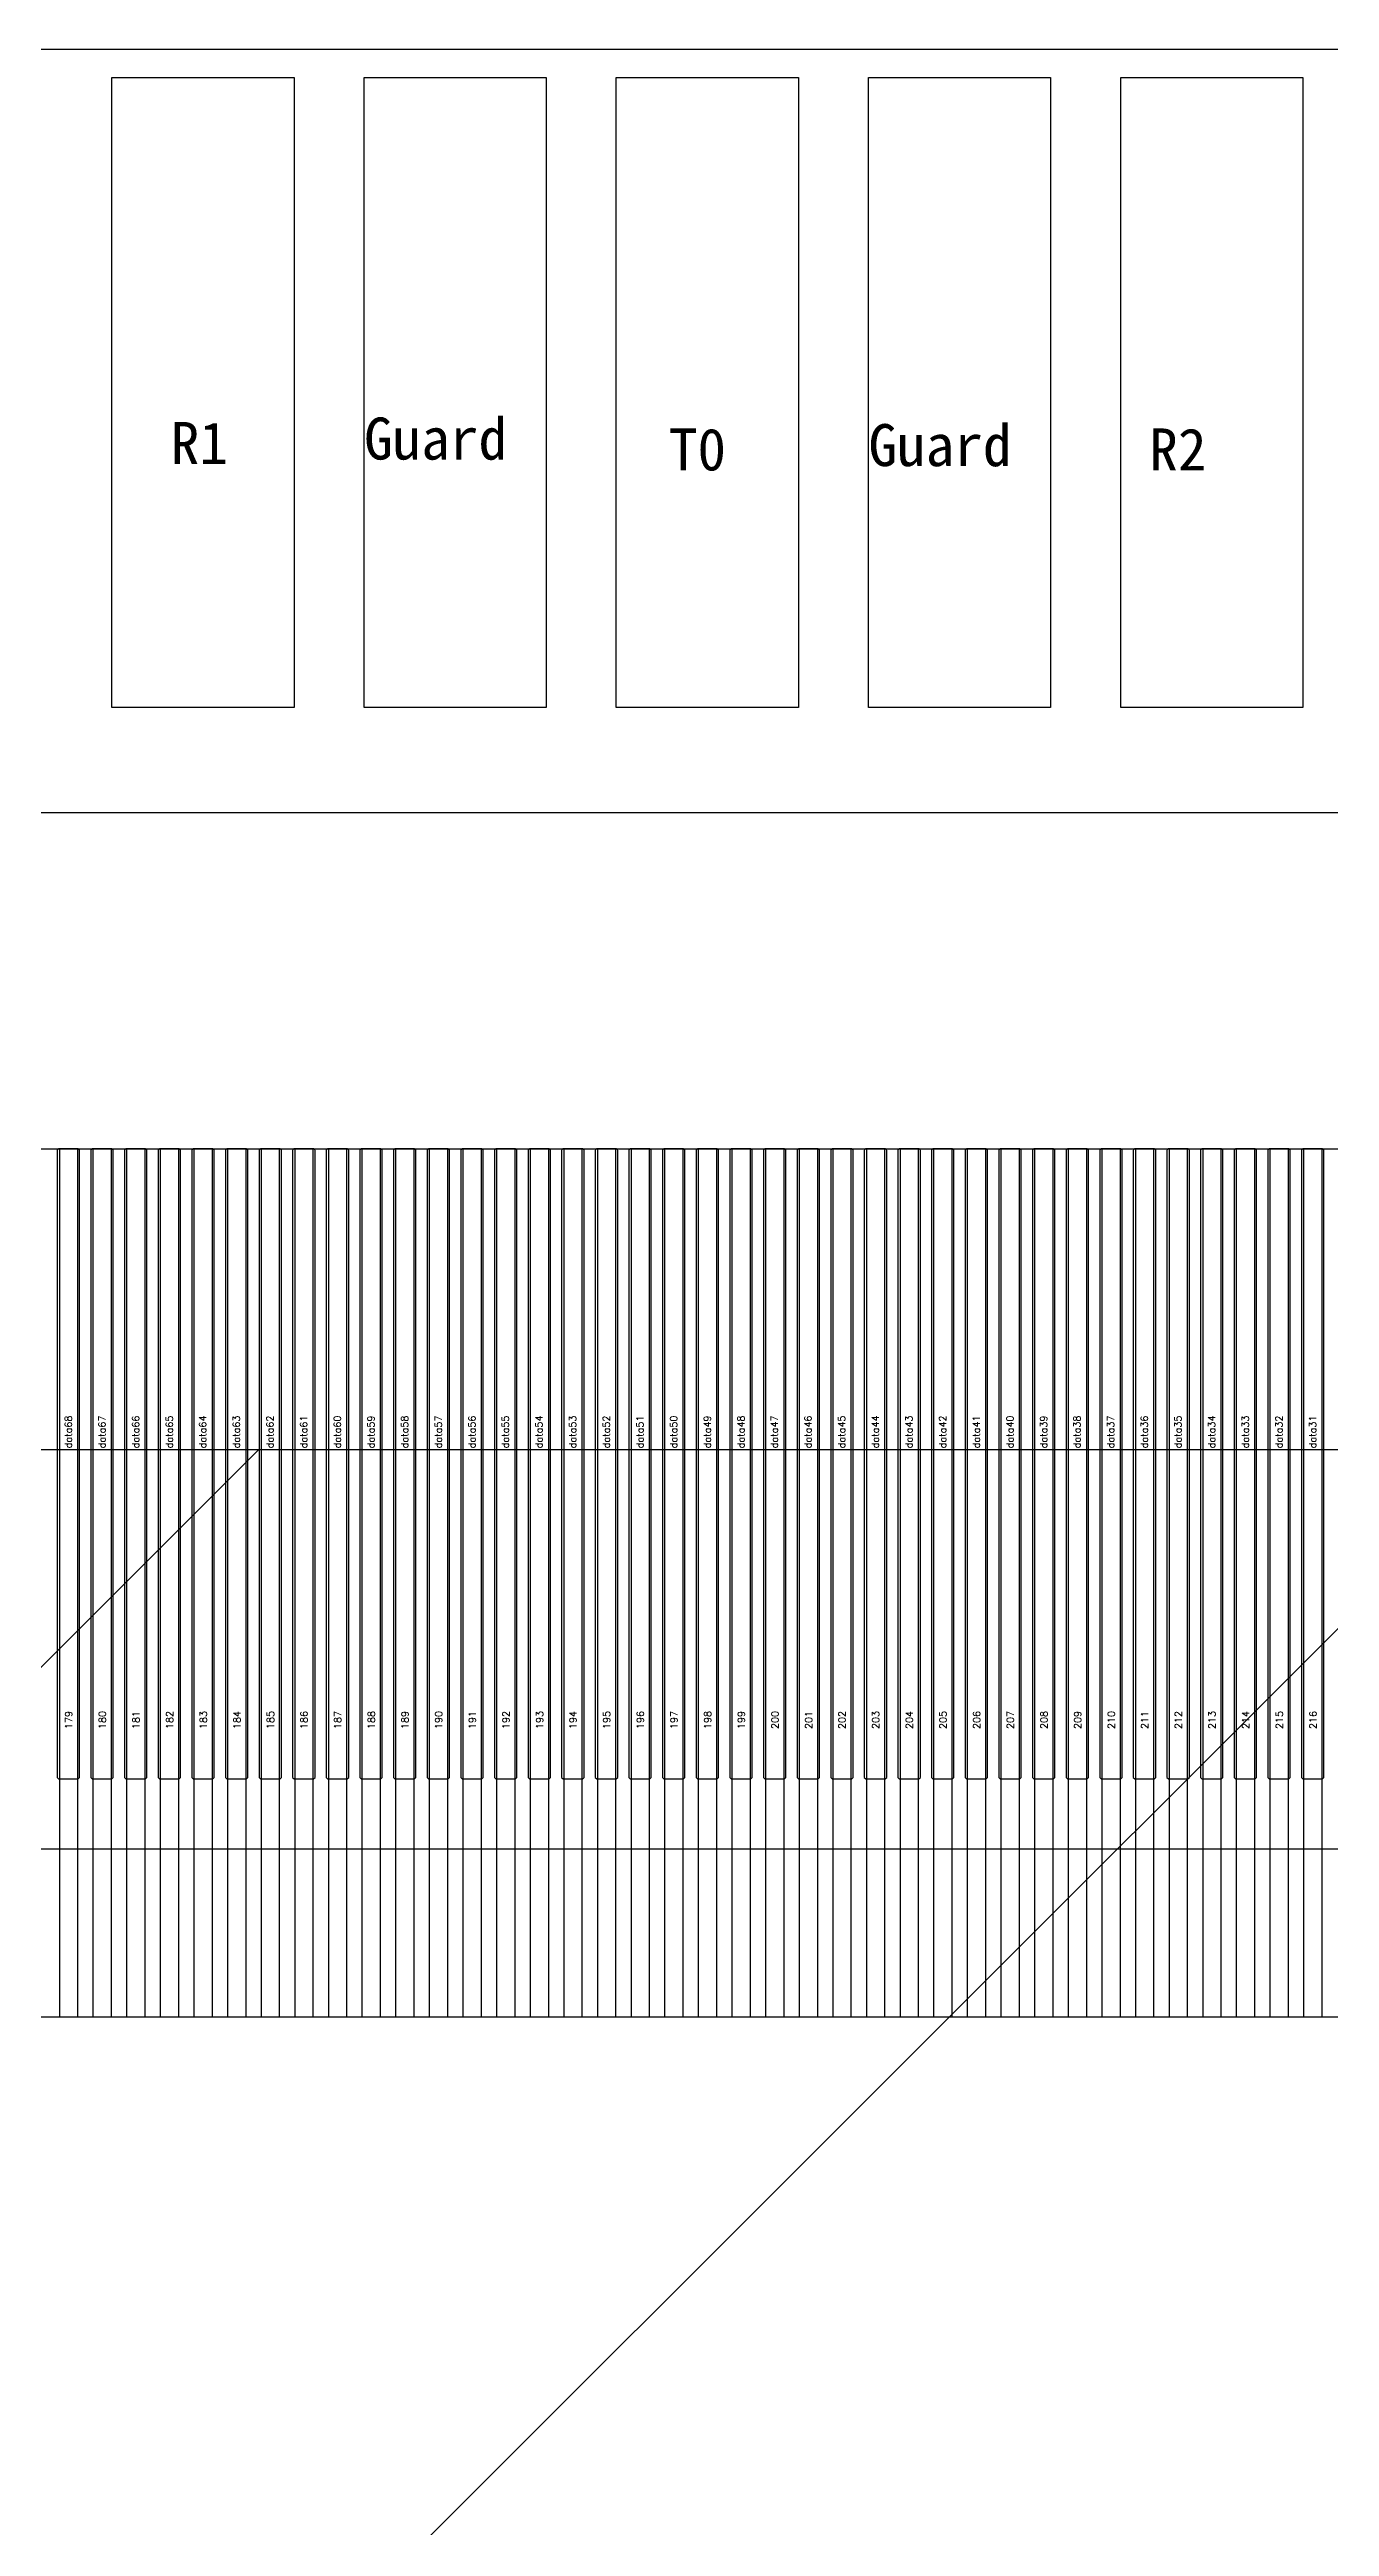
# Model space of a CAD drawing. Header units: millimetres. Extents: x 1387 to 2553, y -68 to 207.
# Drawn here: x 1861.744 to 1862.657, y 51.754 to 53.523 of the extents above; entities that cross this region are included whole.
import ezdxf
from ezdxf.enums import TextEntityAlignment as Align

# ---------------------------------------------------------------- set-up
doc = ezdxf.new("R2010")
doc.units = ezdxf.units.MM
for name, color, linetype in [('COF', 4, 'Continuous'), ('DIM（标注）', 3, 'Continuous'), ('Panel', 7, 'Continuous')]:
    doc.layers.add(name, color=color, linetype=linetype)
doc.styles.add('txt', font='txt.shx')
doc.styles.add('宋体', font='')
doc.styles.get('宋体').set_extended_font_data('SimSun')
doc.dimstyles.new('STANDARD$0', dxfattribs={"dimtxt": 2, "dimasz": 2, "dimexe": 0.4, "dimexo": 0.4, "dimgap": 0.4, "dimtad": 1, "dimzin": 0, "dimdsep": 46, "dimtxsty": '宋体', "dimcen": 0.4, "dimclrd": 256, "dimclre": 256, "dimclrt": 256, "dimadec": 0, "dimazin": 0, "dimtfac": 1, "dimtofl": 0, "dimtmove": 0, "dimatfit": 3, "dimfxl": 1, "dimtolj": 1, "dimtzin": 0, "dimarcsym": 0})

# ---------------------------------------------------------------- blocks, each defined once
blk = doc.blocks.new('COF')
at = {"layer": 'COF'}
for p, q in [((1641.7011, 311.7192, 0.4681), (1648.8301, 311.7192, 0.4681)), ((1641.7011, 311.7192, 0.4681), (1648.8301, 311.7192, 0.4681)), ((1646.4231, 311.7192, 0.4681), (1646.4231, 311.0992, 0.4681)), ((1646.4361, 311.7192, 0.4681), (1646.4361, 311.0992, 0.4681)), ((1646.4471, 311.7192, 0.4681), (1646.4471, 311.0992, 0.4681)), ((1646.4601, 311.7192, 0.4681), (1646.4601, 311.0992, 0.4681)), ((1646.4711, 311.7192, 0.4681), (1646.4711, 311.0992, 0.4681)), ((1646.4841, 311.7192, 0.4681), (1646.4841, 311.0992, 0.4681)), ((1646.4951, 311.7192, 0.4681), (1646.4951, 311.0992, 0.4681)), ((1646.5081, 311.7192, 0.4681), (1646.5081, 311.0992, 0.4681)), ((1646.5191, 311.7192, 0.4681), (1646.5191, 311.0992, 0.4681)), ((1646.5321, 311.7192, 0.4681), (1646.5321, 311.0992, 0.4681)), ((1646.5431, 311.7192, 0.4681), (1646.5431, 311.0992, 0.4681)), ((1646.5561, 311.7192, 0.4681), (1646.5561, 311.0992, 0.4681)), ((1646.5671, 311.7192, 0.4681), (1646.5671, 311.0992, 0.4681)), ((1646.5801, 311.7192, 0.4681), (1646.5801, 311.0992, 0.4681)), ((1646.5911, 311.7192, 0.4681), (1646.5911, 311.0992, 0.4681)), ((1646.6041, 311.7192, 0.4681), (1646.6041, 311.0992, 0.4681)), ((1646.6151, 311.7192, 0.4681), (1646.6151, 311.0992, 0.4681)), ((1646.6281, 311.7192, 0.4681), (1646.6281, 311.0992, 0.4681)), ((1646.6391, 311.7192, 0.4681), (1646.6391, 311.0992, 0.4681)), ((1646.6521, 311.7192, 0.4681), (1646.6521, 311.0992, 0.4681)), ((1646.6631, 311.7192, 0.4681), (1646.6631, 311.0992, 0.4681)), ((1646.6761, 311.7192, 0.4681), (1646.6761, 311.0992, 0.4681)), ((1646.6871, 311.7192, 0.4681), (1646.6871, 311.0992, 0.4681)), ((1646.7001, 311.7192, 0.4681), (1646.7001, 311.0992, 0.4681)), ((1646.7111, 311.7192, 0.4681), (1646.7111, 311.0992, 0.4681)), ((1646.7241, 311.7192, 0.4681), (1646.7241, 311.0992, 0.4681)), ((1646.7351, 311.7192, 0.4681), (1646.7351, 311.0992, 0.4681)), ((1646.7481, 311.7192, 0.4681), (1646.7481, 311.0992, 0.4681)), ((1646.7591, 311.7192, 0.4681), (1646.7591, 311.0992, 0.4681)), ((1646.7721, 311.7192, 0.4681), (1646.7721, 311.0992, 0.4681)), ((1646.7831, 311.7192, 0.4681), (1646.7831, 311.0992, 0.4681)), ((1646.7961, 311.7192, 0.4681), (1646.7961, 311.0992, 0.4681)), ((1646.8071, 311.7192, 0.4681), (1646.8071, 311.0992, 0.4681)), ((1646.8201, 311.7192, 0.4681), (1646.8201, 311.0992, 0.4681)), ((1646.8311, 311.7192, 0.4681), (1646.8311, 311.0992, 0.4681)), ((1646.8441, 311.7192, 0.4681), (1646.8441, 311.0992, 0.4681)), ((1646.8551, 311.7192, 0.4681), (1646.8551, 311.0992, 0.4681)), ((1646.8681, 311.7192, 0.4681), (1646.8681, 311.0992, 0.4681)), ((1646.8791, 311.7192, 0.4681), (1646.8791, 311.0992, 0.4681)), ((1646.8921, 311.7192, 0.4681), (1646.8921, 311.0992, 0.4681)), ((1646.9031, 311.7192, 0.4681), (1646.9031, 311.0992, 0.4681)), ((1646.9161, 311.7192, 0.4681), (1646.9161, 311.0992, 0.4681)), ((1646.9271, 311.7192, 0.4681), (1646.9271, 311.0992, 0.4681)), ((1646.9401, 311.7192, 0.4681), (1646.9401, 311.0992, 0.4681)), ((1646.9511, 311.7192, 0.4681), (1646.9511, 311.0992, 0.4681)), ((1646.9641, 311.7192, 0.4681), (1646.9641, 311.0992, 0.4681)), ((1646.9751, 311.7192, 0.4681), (1646.9751, 311.0992, 0.4681)), ((1646.9881, 311.7192, 0.4681), (1646.9881, 311.0992, 0.4681)), ((1646.9991, 311.7192, 0.4681), (1646.9991, 311.0992, 0.4681)), ((1647.0121, 311.7192, 0.4681), (1647.0121, 311.0992, 0.4681)), ((1647.0231, 311.7192, 0.4681), (1647.0231, 311.0992, 0.4681)), ((1647.0361, 311.7192, 0.4681), (1647.0361, 311.0992, 0.4681)), ((1647.0471, 311.7192, 0.4681), (1647.0471, 311.0992, 0.4681)), ((1647.0601, 311.7192, 0.4681), (1647.0601, 311.0992, 0.4681)), ((1647.0711, 311.7192, 0.4681), (1647.0711, 311.0992, 0.4681)), ((1647.0841, 311.7192, 0.4681), (1647.0841, 311.0992, 0.4681)), ((1647.0951, 311.7192, 0.4681), (1647.0951, 311.0992, 0.4681)), ((1647.1081, 311.7192, 0.4681), (1647.1081, 311.0992, 0.4681)), ((1647.1191, 311.7192, 0.4681), (1647.1191, 311.0992, 0.4681)), ((1647.1321, 311.7192, 0.4681), (1647.1321, 311.0992, 0.4681)), ((1647.1431, 311.7192, 0.4681), (1647.1431, 311.0992, 0.4681)), ((1647.1561, 311.7192, 0.4681), (1647.1561, 311.0992, 0.4681)), ((1647.1671, 311.7192, 0.4681), (1647.1671, 311.0992, 0.4681)), ((1647.1801, 311.7192, 0.4681), (1647.1801, 311.0992, 0.4681)), ((1647.1911, 311.7192, 0.4681), (1647.1911, 311.0992, 0.4681)), ((1647.2041, 311.7192, 0.4681), (1647.2041, 311.0992, 0.4681)), ((1647.2151, 311.7192, 0.4681), (1647.2151, 311.0992, 0.4681)), ((1647.2281, 311.7192, 0.4681), (1647.2281, 311.0992, 0.4681)), ((1647.2391, 311.7192, 0.4681), (1647.2391, 311.0992, 0.4681)), ((1647.2521, 311.7192, 0.4681), (1647.2521, 311.0992, 0.4681)), ((1647.2631, 311.7192, 0.4681), (1647.2631, 311.0992, 0.4681)), ((1647.2761, 311.7192, 0.4681), (1647.2761, 311.0992, 0.4681)), ((1647.2871, 311.7192, 0.4681), (1647.2871, 311.0992, 0.4681)), ((1647.3001, 311.7192, 0.4681), (1647.3001, 311.0992, 0.4681)), ((1647.3111, 311.7192, 0.4681), (1647.3111, 311.0992, 0.4681)), ((1647.3241, 311.7192, 0.4681), (1647.3241, 311.0992, 0.4681)), ((1641.9006, 311.0992, 0.4681), (1648.6306, 311.0992, 0.4681)), ((1646.4231, 311.0992, 0.4681), (1646.4361, 311.0992, 0.4681)), ((1646.4236, 311.0992, 0.4681), (1646.4356, 311.0992, 0.4681)), ((1646.4471, 311.0992, 0.4681), (1646.4601, 311.0992, 0.4681)), ((1646.4476, 311.0992, 0.4681), (1646.4596, 311.0992, 0.4681)), ((1646.4711, 311.0992, 0.4681), (1646.4841, 311.0992, 0.4681)), ((1646.4716, 311.0992, 0.4681), (1646.4836, 311.0992, 0.4681)), ((1646.4951, 311.0992, 0.4681), (1646.5081, 311.0992, 0.4681)), ((1646.4956, 311.0992, 0.4681), (1646.5076, 311.0992, 0.4681)), ((1646.5191, 311.0992, 0.4681), (1646.5321, 311.0992, 0.4681)), ((1646.5196, 311.0992, 0.4681), (1646.5316, 311.0992, 0.4681)), ((1646.5431, 311.0992, 0.4681), (1646.5561, 311.0992, 0.4681)), ((1646.5436, 311.0992, 0.4681), (1646.5556, 311.0992, 0.4681)), ((1646.5671, 311.0992, 0.4681), (1646.5801, 311.0992, 0.4681)), ((1646.5676, 311.0992, 0.4681), (1646.5796, 311.0992, 0.4681)), ((1646.5911, 311.0992, 0.4681), (1646.6041, 311.0992, 0.4681)), ((1646.5916, 311.0992, 0.4681), (1646.6036, 311.0992, 0.4681)), ((1646.6151, 311.0992, 0.4681), (1646.6281, 311.0992, 0.4681)), ((1646.6156, 311.0992, 0.4681), (1646.6276, 311.0992, 0.4681)), ((1646.6391, 311.0992, 0.4681), (1646.6521, 311.0992, 0.4681)), ((1646.6396, 311.0992, 0.4681), (1646.6516, 311.0992, 0.4681)), ((1646.6631, 311.0992, 0.4681), (1646.6761, 311.0992, 0.4681)), ((1646.6636, 311.0992, 0.4681), (1646.6756, 311.0992, 0.4681)), ((1646.6871, 311.0992, 0.4681), (1646.7001, 311.0992, 0.4681)), ((1646.6876, 311.0992, 0.4681), (1646.6996, 311.0992, 0.4681)), ((1646.7111, 311.0992, 0.4681), (1646.7241, 311.0992, 0.4681)), ((1646.7116, 311.0992, 0.4681), (1646.7236, 311.0992, 0.4681)), ((1646.7351, 311.0992, 0.4681), (1646.7481, 311.0992, 0.4681)), ((1646.7356, 311.0992, 0.4681), (1646.7476, 311.0992, 0.4681)), ((1646.7591, 311.0992, 0.4681), (1646.7721, 311.0992, 0.4681)), ((1646.7596, 311.0992, 0.4681), (1646.7716, 311.0992, 0.4681)), ((1646.7831, 311.0992, 0.4681), (1646.7961, 311.0992, 0.4681)), ((1646.7836, 311.0992, 0.4681), (1646.7956, 311.0992, 0.4681)), ((1646.8071, 311.0992, 0.4681), (1646.8201, 311.0992, 0.4681)), ((1646.8076, 311.0992, 0.4681), (1646.8196, 311.0992, 0.4681)), ((1646.8311, 311.0992, 0.4681), (1646.8441, 311.0992, 0.4681)), ((1646.8316, 311.0992, 0.4681), (1646.8436, 311.0992, 0.4681)), ((1646.8551, 311.0992, 0.4681), (1646.8681, 311.0992, 0.4681)), ((1646.8556, 311.0992, 0.4681), (1646.8676, 311.0992, 0.4681)), ((1646.8791, 311.0992, 0.4681), (1646.8921, 311.0992, 0.4681)), ((1646.8796, 311.0992, 0.4681), (1646.8916, 311.0992, 0.4681)), ((1646.9031, 311.0992, 0.4681), (1646.9161, 311.0992, 0.4681)), ((1646.9036, 311.0992, 0.4681), (1646.9156, 311.0992, 0.4681)), ((1646.9271, 311.0992, 0.4681), (1646.9401, 311.0992, 0.4681)), ((1646.9276, 311.0992, 0.4681), (1646.9396, 311.0992, 0.4681)), ((1646.9511, 311.0992, 0.4681), (1646.9641, 311.0992, 0.4681)), ((1646.9516, 311.0992, 0.4681), (1646.9636, 311.0992, 0.4681)), ((1646.9751, 311.0992, 0.4681), (1646.9881, 311.0992, 0.4681)), ((1646.9756, 311.0992, 0.4681), (1646.9876, 311.0992, 0.4681)), ((1646.9991, 311.0992, 0.4681), (1647.0121, 311.0992, 0.4681)), ((1646.9996, 311.0992, 0.4681), (1647.0116, 311.0992, 0.4681)), ((1647.0231, 311.0992, 0.4681), (1647.0361, 311.0992, 0.4681)), ((1647.0236, 311.0992, 0.4681), (1647.0356, 311.0992, 0.4681)), ((1647.0471, 311.0992, 0.4681), (1647.0601, 311.0992, 0.4681)), ((1647.0476, 311.0992, 0.4681), (1647.0596, 311.0992, 0.4681)), ((1647.0711, 311.0992, 0.4681), (1647.0841, 311.0992, 0.4681)), ((1647.0716, 311.0992, 0.4681), (1647.0836, 311.0992, 0.4681)), ((1647.0951, 311.0992, 0.4681), (1647.1081, 311.0992, 0.4681)), ((1647.0956, 311.0992, 0.4681), (1647.1076, 311.0992, 0.4681)), ((1647.1191, 311.0992, 0.4681), (1647.1321, 311.0992, 0.4681)), ((1647.1196, 311.0992, 0.4681), (1647.1316, 311.0992, 0.4681)), ((1647.1431, 311.0992, 0.4681), (1647.1561, 311.0992, 0.4681)), ((1647.1436, 311.0992, 0.4681), (1647.1556, 311.0992, 0.4681)), ((1647.1671, 311.0992, 0.4681), (1647.1801, 311.0992, 0.4681)), ((1647.1676, 311.0992, 0.4681), (1647.1796, 311.0992, 0.4681)), ((1647.1911, 311.0992, 0.4681), (1647.2041, 311.0992, 0.4681)), ((1647.1916, 311.0992, 0.4681), (1647.2036, 311.0992, 0.4681)), ((1647.2151, 311.0992, 0.4681), (1647.2281, 311.0992, 0.4681)), ((1647.2156, 311.0992, 0.4681), (1647.2276, 311.0992, 0.4681)), ((1647.2391, 311.0992, 0.4681), (1647.2521, 311.0992, 0.4681)), ((1647.2396, 311.0992, 0.4681), (1647.2516, 311.0992, 0.4681)), ((1647.2631, 311.0992, 0.4681), (1647.2761, 311.0992, 0.4681)), ((1647.2636, 311.0992, 0.4681), (1647.2756, 311.0992, 0.4681)), ((1647.2871, 311.0992, 0.4681), (1647.3001, 311.0992, 0.4681)), ((1647.2876, 311.0992, 0.4681), (1647.2996, 311.0992, 0.4681)), ((1647.3111, 311.0992, 0.4681), (1647.3241, 311.0992, 0.4681)), ((1647.3116, 311.0992, 0.4681), (1647.3236, 311.0992, 0.4681))]:
    blk.add_line(p, q, dxfattribs=at)
blk = doc.blocks.new('*D66')
at = {"layer": 'Defpoints', "color": 0, "linetype": 'Continuous'}
for p in [(1856.9983, 52.2378, 0.2184), (1842.9856, -9.3035), (1863.0287, -9.3035, 0.2184)]:
    blk.add_point(p, dxfattribs=at)
at = {"layer": 'DIM（标注）', "color": 3, "linetype": 'Continuous', "lineweight": -2}
for p, q in [((1856.3983, 52.2378), (1842.3856, 52.2378)), ((1842.9856, 51.6378), (1842.9856, 40.3532)), ((1842.9856, -8.7035), (1842.9856, 29.6616)), ((1862.4287, -9.3035), (1842.3856, -9.3035))]:
    blk.add_line(p, q, dxfattribs=at)
at = {"layer": 'DIM（标注）', "color": 3, "linetype": 'Continuous'}
for points in [[(1842.8856, 51.6378), (1843.0856, 51.6378), (1842.9856, 52.2378)], [(1842.8856, -8.7035), (1843.0856, -8.7035), (1842.9856, -9.3035)]]:
    blk.add_solid(points, dxfattribs=at)
at = {"layer": 'DIM（标注）', "color": 3, "linetype": 'Continuous', "insert": (1842.9856, 35.0074), "char_height": 1.5, "attachment_point": 5, "rotation": 90, "style": '宋体'}
blk.add_mtext('61.54±0.5', dxfattribs=at)
blk = doc.blocks.new('DAFADF')
h = blk.add_hatch()
h.set_pattern_fill('ANSI31', scale=0.2, style=0)
h.set_pattern_definition([(45, (861.3915, -112.815), (-0.4490128, 0.4490128), [])])
h.paths.add_polyline_path([(1762.6906, 35.3146, -0.315299), (1763.0196, 35.7845), (1764.3687, 36.2755), (1756.3326, 36.2755), (1757.6807, 35.7848, -0.315827), (1758.0106, 35.3146), (1758.0106, 33.2755), (1762.6906, 33.2755)])
at = {"color": 30, "linetype": 'Continuous'}
blk.add_line((1764.3686, 36.2755, 2.6737), (1756.3326, 36.2755, 2.6737), dxfattribs=at)
at = {"color": 30, "linetype": 'Continuous', "elevation": 2.6737}
blk.add_lwpolyline([(1765.5756, 37.2755), (1755.1256, 37.2755)], dxfattribs=at)

msp = doc.modelspace()

# ---------------------------------------------------------------- linework, layer by layer
at = {"layer": 'Panel', "elevation": 2.6737}
for points in [[(1861.7885, 53.0528), (1861.7885, 53.5028)], [(1861.7885, 53.5028), (1861.9185, 53.5028)], [(1861.9185, 53.5028), (1861.9185, 53.0528)], [(1861.9685, 53.0528), (1861.9685, 53.5028)], [(1861.9685, 53.5028), (1862.0985, 53.5028)], [(1862.0985, 53.5028), (1862.0985, 53.0528)], [(1862.1485, 53.0528), (1862.1485, 53.5028)], [(1862.1485, 53.5028), (1862.2785, 53.5028)], [(1862.2785, 53.5028), (1862.2785, 53.0528)], [(1862.3285, 53.0528), (1862.3285, 53.5028)], [(1862.3285, 53.5028), (1862.4585, 53.5028)], [(1862.4585, 53.5028), (1862.4585, 53.0528)], [(1862.5085, 53.0528), (1862.5085, 53.5028)], [(1862.5085, 53.5028), (1862.6385, 53.5028)], [(1862.6385, 53.5028), (1862.6385, 53.0528)], [(1861.9185, 53.0528), (1861.7885, 53.0528)], [(1862.0985, 53.0528), (1861.9685, 53.0528)], [(1862.2785, 53.0528), (1862.1485, 53.0528)], [(1862.4585, 53.0528), (1862.3285, 53.0528)], [(1862.6385, 53.0528), (1862.5085, 53.0528)], [(1866.1983, 52.9778), (1854.9983, 52.9778)], [(1861.7505, 52.7378), (1861.7495, 52.7368)], [(1861.7495, 52.7368), (1861.7495, 52.2888)], [(1861.7645, 52.7378), (1861.7505, 52.7378)], [(1861.7655, 52.7368), (1861.7645, 52.7378)], [(1861.7655, 52.2888), (1861.7655, 52.7368)], [(1861.7745, 52.7378), (1861.7735, 52.7368)], [(1861.7735, 52.7368), (1861.7735, 52.2888)], [(1861.7885, 52.7378), (1861.7745, 52.7378)], [(1861.7895, 52.7368), (1861.7885, 52.7378)], [(1861.7895, 52.2888), (1861.7895, 52.7368)], [(1861.7985, 52.7378), (1861.7975, 52.7368)], [(1861.7975, 52.7368), (1861.7975, 52.2888)], [(1861.8125, 52.7378), (1861.7985, 52.7378)], [(1861.8135, 52.7368), (1861.8125, 52.7378)], [(1861.8135, 52.2888), (1861.8135, 52.7368)], [(1861.8225, 52.7378), (1861.8215, 52.7368)], [(1861.8215, 52.7368), (1861.8215, 52.2888)], [(1861.8365, 52.7378), (1861.8225, 52.7378)], [(1861.8375, 52.7368), (1861.8365, 52.7378)], [(1861.8375, 52.2888), (1861.8375, 52.7368)], [(1861.8465, 52.7378), (1861.8455, 52.7368)], [(1861.8455, 52.7368), (1861.8455, 52.2888)], [(1861.8605, 52.7378), (1861.8465, 52.7378)], [(1861.8615, 52.7368), (1861.8605, 52.7378)], [(1861.8615, 52.2888), (1861.8615, 52.7368)], [(1861.8705, 52.7378), (1861.8695, 52.7368)], [(1861.8695, 52.7368), (1861.8695, 52.2888)], [(1861.8845, 52.7378), (1861.8705, 52.7378)], [(1861.8855, 52.7368), (1861.8845, 52.7378)], [(1861.8855, 52.2888), (1861.8855, 52.7368)], [(1861.8945, 52.7378), (1861.8935, 52.7368)], [(1861.8935, 52.7368), (1861.8935, 52.2888)], [(1861.9085, 52.7378), (1861.8945, 52.7378)], [(1861.9095, 52.7368), (1861.9085, 52.7378)], [(1861.9095, 52.2888), (1861.9095, 52.7368)], [(1861.9185, 52.7378), (1861.9175, 52.7368)], [(1861.9175, 52.7368), (1861.9175, 52.2888)], [(1861.9325, 52.7378), (1861.9185, 52.7378)], [(1861.9335, 52.7368), (1861.9325, 52.7378)], [(1861.9335, 52.2888), (1861.9335, 52.7368)], [(1861.9425, 52.7378), (1861.9415, 52.7368)], [(1861.9415, 52.7368), (1861.9415, 52.2888)], [(1861.9565, 52.7378), (1861.9425, 52.7378)], [(1861.9575, 52.7368), (1861.9565, 52.7378)], [(1861.9575, 52.2888), (1861.9575, 52.7368)], [(1861.9665, 52.7378), (1861.9655, 52.7368)], [(1861.9655, 52.7368), (1861.9655, 52.2888)], [(1861.9805, 52.7378), (1861.9665, 52.7378)], [(1861.9815, 52.7368), (1861.9805, 52.7378)], [(1861.9815, 52.2888), (1861.9815, 52.7368)], [(1861.9905, 52.7378), (1861.9895, 52.7368)], [(1861.9895, 52.7368), (1861.9895, 52.2888)], [(1862.0045, 52.7378), (1861.9905, 52.7378)], [(1862.0055, 52.7368), (1862.0045, 52.7378)], [(1862.0055, 52.2888), (1862.0055, 52.7368)], [(1862.0145, 52.7378), (1862.0135, 52.7368)], [(1862.0135, 52.7368), (1862.0135, 52.2888)], [(1862.0285, 52.7378), (1862.0145, 52.7378)], [(1862.0295, 52.7368), (1862.0285, 52.7378)], [(1862.0295, 52.2888), (1862.0295, 52.7368)], [(1862.0385, 52.7378), (1862.0375, 52.7368)], [(1862.0375, 52.7368), (1862.0375, 52.2888)], [(1862.0525, 52.7378), (1862.0385, 52.7378)], [(1862.0535, 52.7368), (1862.0525, 52.7378)], [(1862.0535, 52.2888), (1862.0535, 52.7368)], [(1862.0625, 52.7378), (1862.0615, 52.7368)], [(1862.0615, 52.7368), (1862.0615, 52.2888)], [(1862.0765, 52.7378), (1862.0625, 52.7378)], [(1862.0775, 52.7368), (1862.0765, 52.7378)], [(1862.0775, 52.2888), (1862.0775, 52.7368)], [(1862.0865, 52.7378), (1862.0855, 52.7368)], [(1862.0855, 52.7368), (1862.0855, 52.2888)], [(1862.1005, 52.7378), (1862.0865, 52.7378)], [(1862.1015, 52.7368), (1862.1005, 52.7378)], [(1862.1015, 52.2888), (1862.1015, 52.7368)], [(1862.1105, 52.7378), (1862.1095, 52.7368)], [(1862.1095, 52.7368), (1862.1095, 52.2888)], [(1862.1245, 52.7378), (1862.1105, 52.7378)], [(1862.1255, 52.7368), (1862.1245, 52.7378)], [(1862.1255, 52.2888), (1862.1255, 52.7368)], [(1862.1345, 52.7378), (1862.1335, 52.7368)], [(1862.1335, 52.7368), (1862.1335, 52.2888)], [(1862.1485, 52.7378), (1862.1345, 52.7378)], [(1862.1495, 52.7368), (1862.1485, 52.7378)], [(1862.1495, 52.2888), (1862.1495, 52.7368)], [(1862.1585, 52.7378), (1862.1575, 52.7368)], [(1862.1575, 52.7368), (1862.1575, 52.2888)], [(1862.1725, 52.7378), (1862.1585, 52.7378)], [(1862.1735, 52.7368), (1862.1725, 52.7378)], [(1862.1735, 52.2888), (1862.1735, 52.7368)], [(1862.1825, 52.7378), (1862.1815, 52.7368)], [(1862.1815, 52.7368), (1862.1815, 52.2888)], [(1862.1965, 52.7378), (1862.1825, 52.7378)], [(1862.1975, 52.7368), (1862.1965, 52.7378)], [(1862.1975, 52.2888), (1862.1975, 52.7368)], [(1862.2065, 52.7378), (1862.2055, 52.7368)], [(1862.2055, 52.7368), (1862.2055, 52.2888)], [(1862.2205, 52.7378), (1862.2065, 52.7378)], [(1862.2215, 52.7368), (1862.2205, 52.7378)], [(1862.2215, 52.2888), (1862.2215, 52.7368)], [(1862.2305, 52.7378), (1862.2295, 52.7368)], [(1862.2295, 52.7368), (1862.2295, 52.2888)], [(1862.2445, 52.7378), (1862.2305, 52.7378)], [(1862.2455, 52.7368), (1862.2445, 52.7378)], [(1862.2455, 52.2888), (1862.2455, 52.7368)], [(1862.2545, 52.7378), (1862.2535, 52.7368)], [(1862.2535, 52.7368), (1862.2535, 52.2888)], [(1862.2685, 52.7378), (1862.2545, 52.7378)], [(1862.2695, 52.7368), (1862.2685, 52.7378)], [(1862.2695, 52.2888), (1862.2695, 52.7368)], [(1862.2785, 52.7378), (1862.2775, 52.7368)], [(1862.2775, 52.7368), (1862.2775, 52.2888)], [(1862.2925, 52.7378), (1862.2785, 52.7378)], [(1862.2935, 52.7368), (1862.2925, 52.7378)], [(1862.2935, 52.2888), (1862.2935, 52.7368)], [(1862.3025, 52.7378), (1862.3015, 52.7368)], [(1862.3015, 52.7368), (1862.3015, 52.2888)], [(1862.3165, 52.7378), (1862.3025, 52.7378)], [(1862.3175, 52.7368), (1862.3165, 52.7378)], [(1862.3175, 52.2888), (1862.3175, 52.7368)], [(1862.3265, 52.7378), (1862.3255, 52.7368)], [(1862.3255, 52.7368), (1862.3255, 52.2888)], [(1862.3405, 52.7378), (1862.3265, 52.7378)], [(1862.3415, 52.7368), (1862.3405, 52.7378)], [(1862.3415, 52.2888), (1862.3415, 52.7368)], [(1862.3505, 52.7378), (1862.3495, 52.7368)], [(1862.3495, 52.7368), (1862.3495, 52.2888)], [(1862.3645, 52.7378), (1862.3505, 52.7378)], [(1862.3655, 52.7368), (1862.3645, 52.7378)], [(1862.3655, 52.2888), (1862.3655, 52.7368)], [(1862.3745, 52.7378), (1862.3735, 52.7368)], [(1862.3735, 52.7368), (1862.3735, 52.2888)], [(1862.3885, 52.7378), (1862.3745, 52.7378)], [(1862.3895, 52.7368), (1862.3885, 52.7378)], [(1862.3895, 52.2888), (1862.3895, 52.7368)], [(1862.3985, 52.7378), (1862.3975, 52.7368)], [(1862.3975, 52.7368), (1862.3975, 52.2888)], [(1862.4125, 52.7378), (1862.3985, 52.7378)], [(1862.4135, 52.7368), (1862.4125, 52.7378)], [(1862.4135, 52.2888), (1862.4135, 52.7368)], [(1862.4225, 52.7378), (1862.4215, 52.7368)], [(1862.4215, 52.7368), (1862.4215, 52.2888)], [(1862.4365, 52.7378), (1862.4225, 52.7378)], [(1862.4375, 52.7368), (1862.4365, 52.7378)], [(1862.4375, 52.2888), (1862.4375, 52.7368)], [(1862.4465, 52.7378), (1862.4455, 52.7368)], [(1862.4455, 52.7368), (1862.4455, 52.2888)], [(1862.4605, 52.7378), (1862.4465, 52.7378)], [(1862.4615, 52.7368), (1862.4605, 52.7378)], [(1862.4615, 52.2888), (1862.4615, 52.7368)], [(1862.4705, 52.7378), (1862.4695, 52.7368)], [(1862.4695, 52.7368), (1862.4695, 52.2888)], [(1862.4845, 52.7378), (1862.4705, 52.7378)], [(1862.4855, 52.7368), (1862.4845, 52.7378)], [(1862.4855, 52.2888), (1862.4855, 52.7368)], [(1862.4945, 52.7378), (1862.4935, 52.7368)], [(1862.4935, 52.7368), (1862.4935, 52.2888)], [(1862.5085, 52.7378), (1862.4945, 52.7378)], [(1862.5095, 52.7368), (1862.5085, 52.7378)], [(1862.5095, 52.2888), (1862.5095, 52.7368)], [(1862.5185, 52.7378), (1862.5175, 52.7368)], [(1862.5175, 52.7368), (1862.5175, 52.2888)], [(1862.5325, 52.7378), (1862.5185, 52.7378)], [(1862.5335, 52.7368), (1862.5325, 52.7378)], [(1862.5335, 52.2888), (1862.5335, 52.7368)], [(1862.5425, 52.7378), (1862.5415, 52.7368)], [(1862.5415, 52.7368), (1862.5415, 52.2888)], [(1862.5565, 52.7378), (1862.5425, 52.7378)], [(1862.5575, 52.7368), (1862.5565, 52.7378)], [(1862.5575, 52.2888), (1862.5575, 52.7368)], [(1862.5665, 52.7378), (1862.5655, 52.7368)], [(1862.5655, 52.7368), (1862.5655, 52.2888)], [(1862.5805, 52.7378), (1862.5665, 52.7378)], [(1862.5815, 52.7368), (1862.5805, 52.7378)], [(1862.5815, 52.2888), (1862.5815, 52.7368)], [(1862.5905, 52.7378), (1862.5895, 52.7368)], [(1862.5895, 52.7368), (1862.5895, 52.2888)], [(1862.6045, 52.7378), (1862.5905, 52.7378)], [(1862.6055, 52.7368), (1862.6045, 52.7378)], [(1862.6055, 52.2888), (1862.6055, 52.7368)], [(1862.6145, 52.7378), (1862.6135, 52.7368)], [(1862.6135, 52.7368), (1862.6135, 52.2888)], [(1862.6285, 52.7378), (1862.6145, 52.7378)], [(1862.6295, 52.7368), (1862.6285, 52.7378)], [(1862.6295, 52.2888), (1862.6295, 52.7368)], [(1862.6385, 52.7378), (1862.6375, 52.7368)], [(1862.6375, 52.7368), (1862.6375, 52.2888)], [(1862.6525, 52.7378), (1862.6385, 52.7378)], [(1862.6535, 52.7368), (1862.6525, 52.7378)], [(1862.6535, 52.2888), (1862.6535, 52.7368)], [(1861.7495, 52.2888), (1861.7495, 52.2888)], [(1861.7495, 52.2888), (1861.7505, 52.2878)], [(1861.7505, 52.2878), (1861.7645, 52.2878)], [(1861.7645, 52.2878), (1861.7655, 52.2888)], [(1861.7735, 52.2888), (1861.7735, 52.2888)], [(1861.7735, 52.2888), (1861.7745, 52.2878)], [(1861.7745, 52.2878), (1861.7885, 52.2878)], [(1861.7885, 52.2878), (1861.7895, 52.2888)], [(1861.7975, 52.2888), (1861.7975, 52.2888)], [(1861.7975, 52.2888), (1861.7985, 52.2878)], [(1861.7985, 52.2878), (1861.8125, 52.2878)], [(1861.8125, 52.2878), (1861.8135, 52.2888)], [(1861.8215, 52.2888), (1861.8215, 52.2888)], [(1861.8215, 52.2888), (1861.8225, 52.2878)], [(1861.8225, 52.2878), (1861.8365, 52.2878)], [(1861.8365, 52.2878), (1861.8375, 52.2888)], [(1861.8455, 52.2888), (1861.8455, 52.2888)], [(1861.8455, 52.2888), (1861.8465, 52.2878)], [(1861.8465, 52.2878), (1861.8605, 52.2878)], [(1861.8605, 52.2878), (1861.8615, 52.2888)], [(1861.8695, 52.2888), (1861.8695, 52.2888)], [(1861.8695, 52.2888), (1861.8705, 52.2878)], [(1861.8705, 52.2878), (1861.8845, 52.2878)], [(1861.8845, 52.2878), (1861.8855, 52.2888)], [(1861.8935, 52.2888), (1861.8935, 52.2888)], [(1861.8935, 52.2888), (1861.8945, 52.2878)], [(1861.8945, 52.2878), (1861.9085, 52.2878)], [(1861.9085, 52.2878), (1861.9095, 52.2888)], [(1861.9175, 52.2888), (1861.9175, 52.2888)], [(1861.9175, 52.2888), (1861.9185, 52.2878)], [(1861.9185, 52.2878), (1861.9325, 52.2878)], [(1861.9325, 52.2878), (1861.9335, 52.2888)], [(1861.9415, 52.2888), (1861.9415, 52.2888)], [(1861.9415, 52.2888), (1861.9425, 52.2878)], [(1861.9425, 52.2878), (1861.9565, 52.2878)], [(1861.9565, 52.2878), (1861.9575, 52.2888)], [(1861.9655, 52.2888), (1861.9655, 52.2888)], [(1861.9655, 52.2888), (1861.9665, 52.2878)], [(1861.9665, 52.2878), (1861.9805, 52.2878)], [(1861.9805, 52.2878), (1861.9815, 52.2888)], [(1861.9895, 52.2888), (1861.9895, 52.2888)], [(1861.9895, 52.2888), (1861.9905, 52.2878)], [(1861.9905, 52.2878), (1862.0045, 52.2878)], [(1862.0045, 52.2878), (1862.0055, 52.2888)], [(1862.0135, 52.2888), (1862.0135, 52.2888)], [(1862.0135, 52.2888), (1862.0145, 52.2878)], [(1862.0145, 52.2878), (1862.0285, 52.2878)], [(1862.0285, 52.2878), (1862.0295, 52.2888)], [(1862.0375, 52.2888), (1862.0375, 52.2888)], [(1862.0375, 52.2888), (1862.0385, 52.2878)], [(1862.0385, 52.2878), (1862.0525, 52.2878)], [(1862.0525, 52.2878), (1862.0535, 52.2888)], [(1862.0615, 52.2888), (1862.0615, 52.2888)], [(1862.0615, 52.2888), (1862.0625, 52.2878)], [(1862.0625, 52.2878), (1862.0765, 52.2878)], [(1862.0765, 52.2878), (1862.0775, 52.2888)], [(1862.0855, 52.2888), (1862.0855, 52.2888)], [(1862.0855, 52.2888), (1862.0865, 52.2878)], [(1862.0865, 52.2878), (1862.1005, 52.2878)], [(1862.1005, 52.2878), (1862.1015, 52.2888)], [(1862.1095, 52.2888), (1862.1095, 52.2888)], [(1862.1095, 52.2888), (1862.1105, 52.2878)], [(1862.1105, 52.2878), (1862.1245, 52.2878)], [(1862.1245, 52.2878), (1862.1255, 52.2888)], [(1862.1335, 52.2888), (1862.1335, 52.2888)], [(1862.1335, 52.2888), (1862.1345, 52.2878)], [(1862.1345, 52.2878), (1862.1485, 52.2878)], [(1862.1485, 52.2878), (1862.1495, 52.2888)], [(1862.1575, 52.2888), (1862.1575, 52.2888)], [(1862.1575, 52.2888), (1862.1585, 52.2878)], [(1862.1585, 52.2878), (1862.1725, 52.2878)], [(1862.1725, 52.2878), (1862.1735, 52.2888)], [(1862.1815, 52.2888), (1862.1815, 52.2888)], [(1862.1815, 52.2888), (1862.1825, 52.2878)], [(1862.1825, 52.2878), (1862.1965, 52.2878)], [(1862.1965, 52.2878), (1862.1975, 52.2888)], [(1862.2055, 52.2888), (1862.2055, 52.2888)], [(1862.2055, 52.2888), (1862.2065, 52.2878)], [(1862.2065, 52.2878), (1862.2205, 52.2878)], [(1862.2205, 52.2878), (1862.2215, 52.2888)], [(1862.2295, 52.2888), (1862.2295, 52.2888)], [(1862.2295, 52.2888), (1862.2305, 52.2878)], [(1862.2305, 52.2878), (1862.2445, 52.2878)], [(1862.2445, 52.2878), (1862.2455, 52.2888)], [(1862.2535, 52.2888), (1862.2535, 52.2888)], [(1862.2535, 52.2888), (1862.2545, 52.2878)], [(1862.2545, 52.2878), (1862.2685, 52.2878)], [(1862.2685, 52.2878), (1862.2695, 52.2888)], [(1862.2775, 52.2888), (1862.2775, 52.2888)], [(1862.2775, 52.2888), (1862.2785, 52.2878)], [(1862.2785, 52.2878), (1862.2925, 52.2878)], [(1862.2925, 52.2878), (1862.2935, 52.2888)], [(1862.3015, 52.2888), (1862.3015, 52.2888)], [(1862.3015, 52.2888), (1862.3025, 52.2878)], [(1862.3025, 52.2878), (1862.3165, 52.2878)], [(1862.3165, 52.2878), (1862.3175, 52.2888)], [(1862.3255, 52.2888), (1862.3255, 52.2888)], [(1862.3255, 52.2888), (1862.3265, 52.2878)], [(1862.3265, 52.2878), (1862.3405, 52.2878)], [(1862.3405, 52.2878), (1862.3415, 52.2888)], [(1862.3495, 52.2888), (1862.3495, 52.2888)], [(1862.3495, 52.2888), (1862.3505, 52.2878)], [(1862.3505, 52.2878), (1862.3645, 52.2878)], [(1862.3645, 52.2878), (1862.3655, 52.2888)], [(1862.3735, 52.2888), (1862.3735, 52.2888)], [(1862.3735, 52.2888), (1862.3745, 52.2878)], [(1862.3745, 52.2878), (1862.3885, 52.2878)], [(1862.3885, 52.2878), (1862.3895, 52.2888)], [(1862.3975, 52.2888), (1862.3975, 52.2888)], [(1862.3975, 52.2888), (1862.3985, 52.2878)], [(1862.3985, 52.2878), (1862.4125, 52.2878)], [(1862.4125, 52.2878), (1862.4135, 52.2888)], [(1862.4215, 52.2888), (1862.4215, 52.2888)], [(1862.4215, 52.2888), (1862.4225, 52.2878)], [(1862.4225, 52.2878), (1862.4365, 52.2878)], [(1862.4365, 52.2878), (1862.4375, 52.2888)], [(1862.4455, 52.2888), (1862.4455, 52.2888)], [(1862.4455, 52.2888), (1862.4465, 52.2878)], [(1862.4465, 52.2878), (1862.4605, 52.2878)], [(1862.4605, 52.2878), (1862.4615, 52.2888)], [(1862.4695, 52.2888), (1862.4695, 52.2888)], [(1862.4695, 52.2888), (1862.4705, 52.2878)], [(1862.4705, 52.2878), (1862.4845, 52.2878)], [(1862.4845, 52.2878), (1862.4855, 52.2888)], [(1862.4935, 52.2888), (1862.4935, 52.2888)], [(1862.4935, 52.2888), (1862.4945, 52.2878)], [(1862.4945, 52.2878), (1862.5085, 52.2878)], [(1862.5085, 52.2878), (1862.5095, 52.2888)], [(1862.5175, 52.2888), (1862.5175, 52.2888)], [(1862.5175, 52.2888), (1862.5185, 52.2878)], [(1862.5185, 52.2878), (1862.5325, 52.2878)], [(1862.5325, 52.2878), (1862.5335, 52.2888)], [(1862.5415, 52.2888), (1862.5415, 52.2888)], [(1862.5415, 52.2888), (1862.5425, 52.2878)], [(1862.5425, 52.2878), (1862.5565, 52.2878)], [(1862.5565, 52.2878), (1862.5575, 52.2888)], [(1862.5655, 52.2888), (1862.5655, 52.2888)], [(1862.5655, 52.2888), (1862.5665, 52.2878)], [(1862.5665, 52.2878), (1862.5805, 52.2878)], [(1862.5805, 52.2878), (1862.5815, 52.2888)], [(1862.5895, 52.2888), (1862.5895, 52.2888)], [(1862.5895, 52.2888), (1862.5905, 52.2878)], [(1862.5905, 52.2878), (1862.6045, 52.2878)], [(1862.6045, 52.2878), (1862.6055, 52.2888)], [(1862.6135, 52.2888), (1862.6135, 52.2888)], [(1862.6135, 52.2888), (1862.6145, 52.2878)], [(1862.6145, 52.2878), (1862.6285, 52.2878)], [(1862.6285, 52.2878), (1862.6295, 52.2888)], [(1862.6375, 52.2888), (1862.6375, 52.2888)], [(1862.6375, 52.2888), (1862.6385, 52.2878)], [(1862.6385, 52.2878), (1862.6525, 52.2878)], [(1862.6525, 52.2878), (1862.6535, 52.2888)], [(1856.9983, 52.2378), (1864.1983, 52.2378)]]:
    msp.add_lwpolyline(points, dxfattribs=at)

# ---------------------------------------------------------------- block references
at = {"color": 7}
msp.add_blockref('DAFADF', (100.2527, 16.2473), dxfattribs=at)
at = {"layer": 'COF'}
msp.add_blockref('COF', (215.3279, -258.9814, 2.2056), dxfattribs=at)

# ---------------------------------------------------------------- texts
at = {"layer": 'Panel'}
for s, p in [('Guard', (1861.9685, 53.23, 2.6737)), (' R1', (1861.8101, 53.2268, 2.6737)), (' T0', (1862.1656, 53.2222, 2.6737)), ('Guard', (1862.3285, 53.2253, 2.6737)), (' R2', (1862.5085, 53.2222, 2.6737))]:
    msp.add_text(s, height=0.03, dxfattribs=at).set_placement(p)
at = {"layer": 'Panel', "style": 'txt'}
for s, p in [('data68', (1861.7574, 52.5356, 2.6737)), ('data67', (1861.7814, 52.5356, 2.6737)), ('data66', (1861.8054, 52.5356, 2.6737)), ('data65', (1861.8294, 52.5356, 2.6737)), ('data64', (1861.8534, 52.5356, 2.6737)), ('data63', (1861.8774, 52.5356, 2.6737)), ('data62', (1861.9014, 52.5356, 2.6737)), ('data61', (1861.9254, 52.5356, 2.6737)), ('data60', (1861.9494, 52.5356, 2.6737)), ('data59', (1861.9734, 52.5356, 2.6737)), ('data58', (1861.9974, 52.5356, 2.6737)), ('data57', (1862.0214, 52.5356, 2.6737)), ('data56', (1862.0454, 52.5356, 2.6737)), ('data55', (1862.0694, 52.5356, 2.6737)), ('data54', (1862.0934, 52.5356, 2.6737)), ('data53', (1862.1174, 52.5356, 2.6737)), ('data52', (1862.1414, 52.5356, 2.6737)), ('data51', (1862.1654, 52.5356, 2.6737)), ('data50', (1862.1894, 52.5356, 2.6737)), ('data49', (1862.2134, 52.5356, 2.6737)), ('data48', (1862.2374, 52.5356, 2.6737)), ('data47', (1862.2614, 52.5356, 2.6737)), ('data46', (1862.2854, 52.5356, 2.6737)), ('data45', (1862.3094, 52.5356, 2.6737)), ('data44', (1862.3334, 52.5356, 2.6737)), ('data43', (1862.3574, 52.5356, 2.6737)), ('data42', (1862.3814, 52.5356, 2.6737)), ('data41', (1862.4054, 52.5356, 2.6737)), ('data40', (1862.4294, 52.5356, 2.6737)), ('data39', (1862.4534, 52.5356, 2.6737)), ('data38', (1862.4774, 52.5356, 2.6737)), ('data37', (1862.5014, 52.5356, 2.6737)), ('data36', (1862.5254, 52.5356, 2.6737)), ('data35', (1862.5494, 52.5356, 2.6737)), ('data34', (1862.5734, 52.5356, 2.6737)), ('data33', (1862.5974, 52.5356, 2.6737)), ('data32', (1862.6214, 52.5356, 2.6737)), ('data31', (1862.6454, 52.5356, 2.6737)), ('179', (1861.7577, 52.3298, 2.6737)), ('180', (1861.7817, 52.3298, 2.6737)), ('181', (1861.8057, 52.3298, 2.6737)), ('182', (1861.8297, 52.3298, 2.6737)), ('183', (1861.8537, 52.3298, 2.6737)), ('184', (1861.8777, 52.3298, 2.6737)), ('185', (1861.9017, 52.3298, 2.6737)), ('186', (1861.9257, 52.3298, 2.6737)), ('187', (1861.9497, 52.3298, 2.6737)), ('188', (1861.9737, 52.3298, 2.6737)), ('189', (1861.9977, 52.3298, 2.6737)), ('190', (1862.0217, 52.3298, 2.6737)), ('191', (1862.0457, 52.3298, 2.6737)), ('192', (1862.0697, 52.3298, 2.6737)), ('193', (1862.0937, 52.3298, 2.6737)), ('194', (1862.1177, 52.3298, 2.6737)), ('195', (1862.1417, 52.3298, 2.6737)), ('196', (1862.1657, 52.3298, 2.6737)), ('197', (1862.1897, 52.3298, 2.6737)), ('198', (1862.2137, 52.3298, 2.6737)), ('199', (1862.2377, 52.3298, 2.6737)), ('200', (1862.2617, 52.3298, 2.6737)), ('201', (1862.2857, 52.3298, 2.6737)), ('202', (1862.3097, 52.3298, 2.6737)), ('203', (1862.3337, 52.3298, 2.6737)), ('204', (1862.3577, 52.3298, 2.6737)), ('205', (1862.3817, 52.3298, 2.6737)), ('206', (1862.4057, 52.3298, 2.6737)), ('207', (1862.4297, 52.3298, 2.6737)), ('208', (1862.4537, 52.3298, 2.6737)), ('209', (1862.4777, 52.3298, 2.6737)), ('210', (1862.5017, 52.3298, 2.6737)), ('211', (1862.5257, 52.3298, 2.6737)), ('212', (1862.5497, 52.3298, 2.6737)), ('213', (1862.5737, 52.3298, 2.6737)), ('214', (1862.5977, 52.3298, 2.6737)), ('215', (1862.6217, 52.3298, 2.6737)), ('216', (1862.6457, 52.3298, 2.6737))]:
    msp.add_text(s, height=0.005, rotation=90, dxfattribs=at).set_placement(p, align=Align.MIDDLE_CENTER)

# ---------------------------------------------------------------- dimensions: what is measured, and where the dimension line sits
at = {"layer": 'DIM（标注）', "color": 3, "linetype": 'Continuous'}
dim = msp.add_linear_dim(base=(1842.9856, -9.3035, 2.4553), p1=(1856.9983, 52.2378, 2.6737), p2=(1863.0287, -9.3035, 2.6737), angle=90, text='<>±0.5', dimstyle='STANDARD$0', override={"dimtxt": 1.5, "dimasz": 0.6, "dimexe": 0.6, "dimexo": 0.6, "dimgap": 0.1, "dimtad": 0, "dimcen": 2.5, "dimclrd": 3, "dimclre": 3, "dimclrt": 3, "dimtofl": 1, "dimtolj": 0}, dxfattribs=at)
dim.commit()
dim.dimension.update_dxf_attribs({"geometry": '*D66', "text_midpoint": (1842.9856, 35.0074, 2.4553), "dimtype": 160})

doc.saveas('drawing.dxf')
